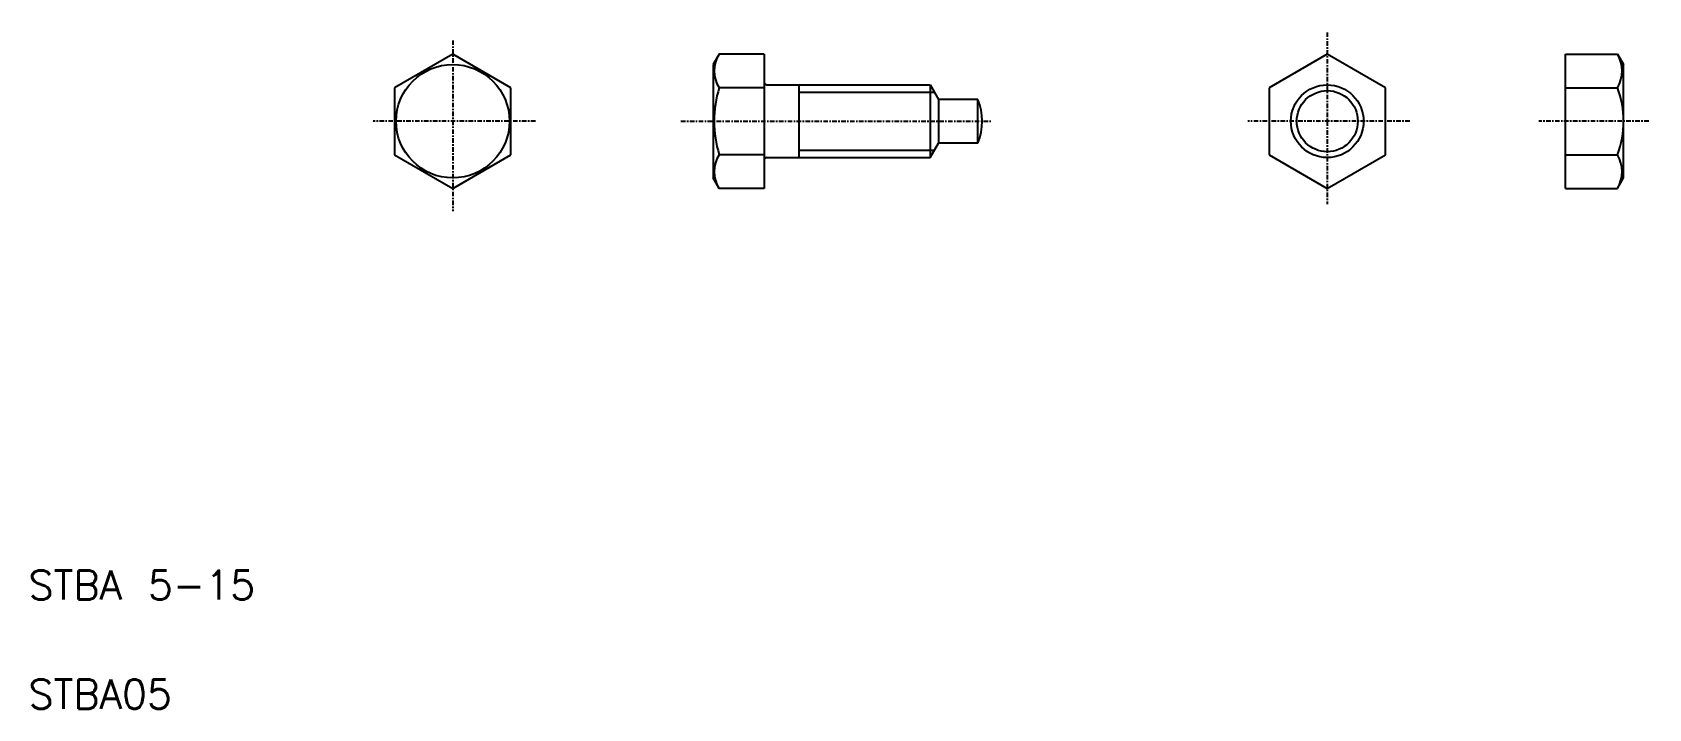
# Model space of a CAD drawing. Extents: x 5 to 116, y 5 to 52.
import ezdxf

# ---------------------------------------------------------------- set-up
doc = ezdxf.new("R2010")
doc.units = 0
doc.header["$LTSCALE"] = 0.25
doc.linetypes.add('CENTER', pattern=[2, 1.25, -0.25, 0.25, -0.25])
doc.layers.get('0').update_dxf_attribs({"linetype": 'CONTINUOUS'})
doc.layers.add('CENTER', color=1, linetype='CENTER')
doc.styles.get("Standard").update_dxf_attribs({"font": 'TXT', "bigfont": 'BIGFONT'})

msp = doc.modelspace()

# ---------------------------------------------------------------- linework, layer by layer
at = {"color": 7, "linetype": 'CONTINUOUS'}
for p, q in [((34.18, 50.02), (30.18, 47.71)), ((38.18, 47.71), (34.18, 50.02)), ((52.51, 50.02), (52.09, 49.31)), ((52.09, 49.31), (52.09, 41.51)), ((55.59, 50.02), (52.51, 50.02)), ((55.59, 50.02), (55.59, 40.79)), ((94.33, 50.02), (90.33, 47.71)), ((98.33, 47.71), (94.33, 50.02)), ((110.71, 40.79), (110.71, 50.02)), ((110.71, 50.02), (114.3, 50.02)), ((114.3, 50.02), (114.71, 49.31)), ((114.71, 41.51), (114.71, 49.31)), ((55.79, 47.91), (67.02, 47.91)), ((57.99, 47.91), (57.99, 42.91)), ((67.02, 47.91), (67.02, 42.91)), ((30.18, 47.71), (30.18, 43.1)), ((38.18, 43.1), (38.18, 47.71)), ((55.59, 47.71), (52.51, 47.71)), ((70.3, 46.91), (67.59, 46.91)), ((67.59, 46.91), (67.59, 43.91)), ((70.3, 43.91), (70.3, 46.91)), ((90.33, 47.71), (90.33, 43.1)), ((98.33, 43.1), (98.33, 47.71)), ((110.71, 47.71), (114.3, 47.71)), ((70.3, 43.91), (67.59, 43.91)), ((30.18, 43.1), (34.18, 40.79)), ((34.18, 40.79), (38.18, 43.1)), ((55.59, 43.1), (52.51, 43.1)), ((55.79, 42.91), (67.02, 42.91)), ((90.33, 43.1), (94.33, 40.79)), ((94.33, 40.79), (98.33, 43.1)), ((110.71, 43.1), (114.3, 43.1)), ((52.51, 40.79), (52.09, 41.51)), ((114.3, 40.79), (114.71, 41.51)), ((55.59, 40.79), (52.51, 40.79)), ((110.71, 40.79), (114.3, 40.79))]:
    msp.add_line(p, q, dxfattribs=at)
at = {"linetype": 'CONTINUOUS'}
for p, q in [((67.02, 47.91), (67.59, 46.91)), ((67.02, 42.91), (67.59, 43.91))]:
    msp.add_line(p, q, dxfattribs=at)
at = {"color": 3, "linetype": 'CONTINUOUS'}
for p, q in [((57.99, 47.41), (67.3, 47.41)), ((57.99, 43.41), (67.3, 43.41))]:
    msp.add_line(p, q, dxfattribs=at)
for p, q in [((38.18, 45.41), (38.18, 45.41)), ((38.18, 44.25), (38.18, 44.25))]:
    msp.add_line(p, q)
at = {"color": 7, "linetype": 'CONTINUOUS'}
for centre, radius in [((34.18, 45.41), 3.9), ((94.33, 45.41), 2.1)]:
    msp.add_circle(centre, radius, dxfattribs=at)
at = {"color": 3, "linetype": 'CONTINUOUS'}
msp.add_circle((94.33, 45.41), 2.5, dxfattribs=at)
at = {"color": 7, "linetype": 'CONTINUOUS'}
for centre, radius, start, end in [((54.19, 48.87), 2.04, 145.616, 214.384), ((112.3, 48.87), 2.31, 330, 30), ((55.79, 48.11), 0.2, 180, 270), ((59.79, 45.41), 7.64, 162.4122, 197.5878), ((66.59, 45.41), 4, 337.9757, 22.0243), ((108.08, 45.41), 6.63, 339.6254, 20.3746), ((54.19, 41.94), 2.04, 145.616, 214.384), ((55.79, 42.71), 0.2, 90, 180), ((112.3, 41.94), 2.31, 330, 30)]:
    msp.add_arc(centre, radius, start, end, dxfattribs=at)
at = {"layer": 'CENTER', "color": 1, "linetype": 'CENTER'}
for p, q in [((94.33, 51.52), (94.33, 39.7)), ((34.18, 50.97), (34.18, 39.22)), ((39.86, 45.41), (28.71, 45.41)), ((49.87, 45.41), (71.18, 45.41)), ((100, 45.41), (88.86, 45.41)), ((116.44, 45.41), (108.88, 45.41))]:
    msp.add_line(p, q, dxfattribs=at)

# ---------------------------------------------------------------- texts
for s, p in [('STBA 5-15', (5, 12.5)), ('STBA05', (5, 5))]:
    msp.add_text(s, height=2).set_placement(p)

doc.saveas('drawing.dxf')
